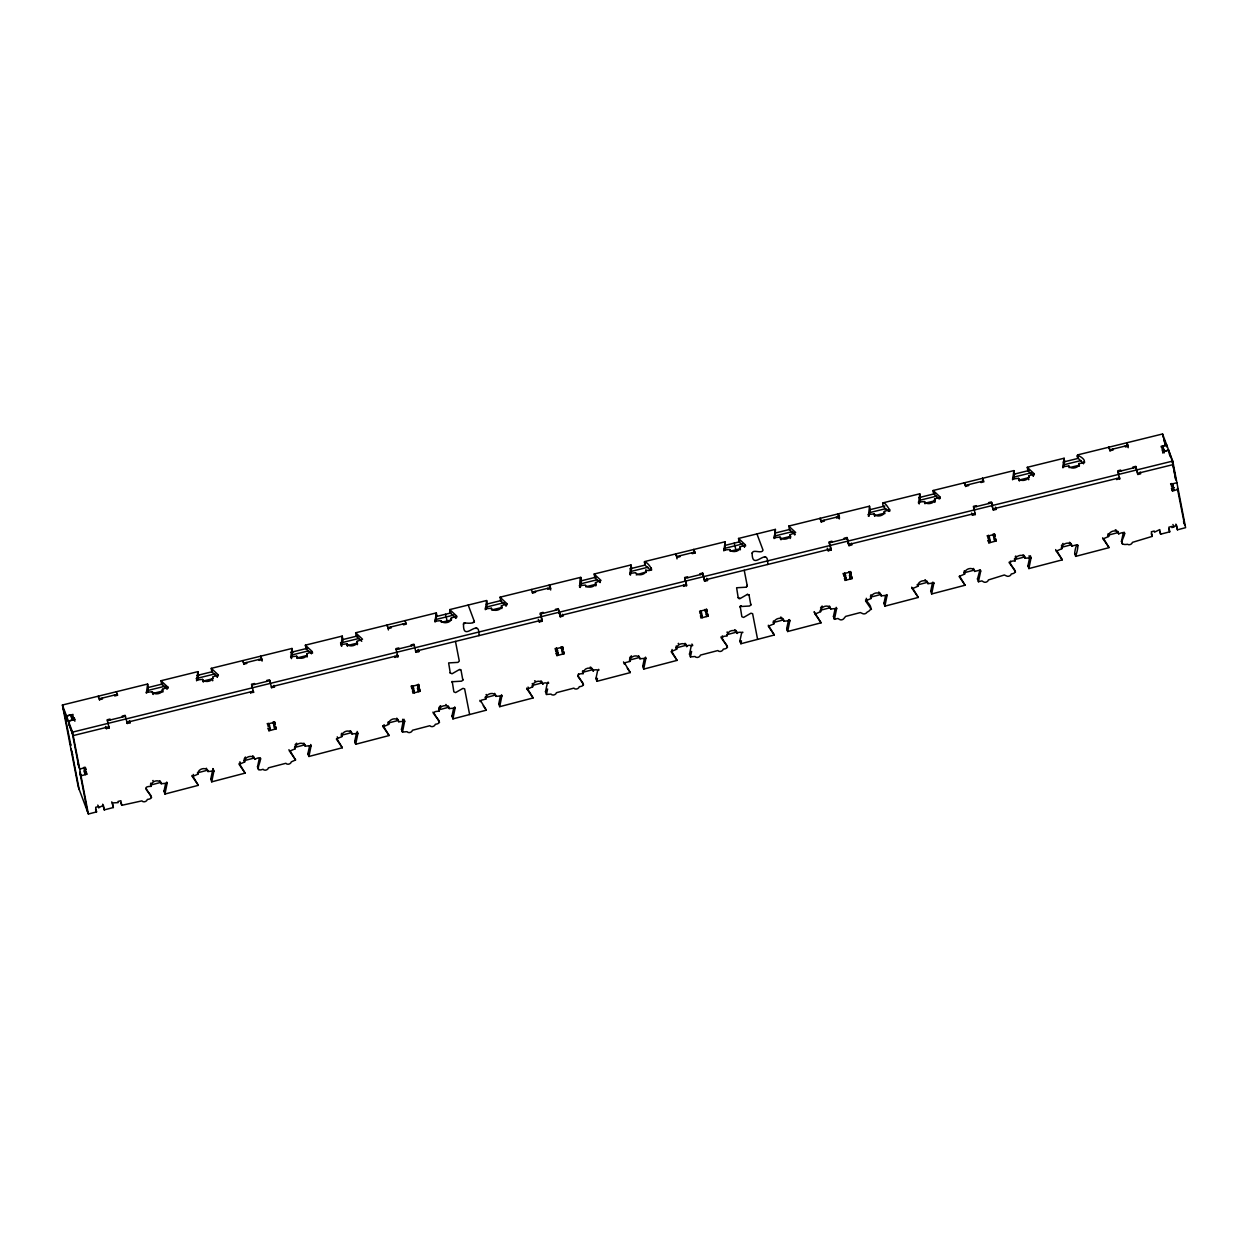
<?xml version="1.0" encoding="UTF-8"?>
<svg xmlns="http://www.w3.org/2000/svg" width="1248" height="1248" viewBox="0 0 1248 1248"><rect width="100%" height="100%" fill="white"/><g stroke="black" fill="none" stroke-linecap="round" stroke-linejoin="round"><path stroke-width="1.5" d="M1013.626 479.17L1014.452 474.084M486.392 609.071L487.219 603.985M197.636 680.207L198.479 675.184M436.129 621.457L436.363 612.893L355.649 632.783L356.304 636.371L361.748 641.316M500.417 695.978L498.716 704.059M598.681 669.334C600.694 671.596 594.22 667.992 593.19 671.003A5.226 4.087 -20.5 0 0 585.577 669.053L583.518 671.221L583.112 673.639C567.668 673.811 592.426 685.246 579.29 686.712A2.98 2.324 -20.5 0 1 573.877 688.132L556.436 692.687A2.98 2.324 -20.5 0 1 551.008 694.091L546.468 694.481L547.591 688.974M595.92 678.694L597.62 670.613M741.624 633.032L739.908 640.848L740.891 643.734L774.306 635.014L768.331 625.248M165.656 783.338L163.956 791.419M930.68 591.318L932.615 582.208M290.082 750.875L295.558 759.954L291.314 761.873A2.98 2.324 -20.5 0 1 285.886 763.292L268.46 767.832A2.98 2.324 -20.5 0 1 263.032 769.252C250.318 774.025 268.928 752.014 254.764 759.33A5.226 4.072 -20.5 0 0 248.96 756.616A5.226 4.072 -20.5 0 0 244.686 761.951L239.132 764.4L245.123 773.12L211.708 781.841L213.907 770.983L207.995 771.529A5.226 4.072 -20.5 0 0 202.176 768.815A5.226 4.072 -20.5 0 0 197.917 774.166L192.364 776.599L198.338 785.335L164.939 794.04L163.956 791.076M383.136 725.774L389.111 735.54L355.696 744.26L354.697 741.39L356.616 732.701M403.198 721.344L401.497 729.44L402.48 732.061L407.02 731.671A2.98 2.324 -20.5 0 0 412.448 730.267L429.874 725.712A2.98 2.324 -20.5 0 0 435.302 724.292C448.344 722.576 423.743 711.344 439.124 711.22A5.226 4.072 -20.5 0 1 443.383 705.869A5.226 4.072 -20.5 0 1 449.202 708.583L455.13 708.022L452.915 718.895L486.33 710.174L483.272 705.76M835.162 608.618L833.446 616.434L834.444 619.32L837.923 618.462L839.514 619.445A2.98 2.324 -20.5 0 0 844.132 618.228L845.629 616.403L860.34 612.565L862.368 613.47A2.98 2.324 -20.5 0 0 866.986 612.269C873.35 609.196 871.073 605.779 865.55 599.867M959.587 576.139L965.063 585.234L931.663 593.954L933.863 583.081L927.95 583.643A5.226 4.072 -20.5 0 0 922.132 580.928A5.226 4.072 -20.5 0 0 917.873 586.264L912.319 588.713L918.294 597.433L884.894 606.154L887.094 595.28L881.182 595.842A5.226 4.072 -20.5 0 0 875.363 593.128A5.226 4.072 -20.5 0 0 871.104 598.478L865.55 600.912L871.478 609.476M1027.9 565.952L1029.6 557.872M1103.575 538.559L1109.051 547.654L1075.651 556.374C1080.581 541.211 1075.636 542.084 1074.668 553.738M868.967 516.344L870.121 509.777M919.23 503.958L920.369 497.328M1063.889 466.783L1064.138 458.234L1027.276 467.314L1027.915 470.902L1033.375 475.847M630.474 575.11L631.613 568.48M147.373 692.593L148.231 687.632M291.47 658.632L292.578 651.94M341.734 646.246L342.872 639.678M436.379 612.955L434.959 621.192L441.074 620.646A5.242 3.245 -9.6 0 0 447.252 622.471A5.242 3.245 -9.6 0 0 451.168 618.15L456.659 616.028L449.764 609.586L486.626 600.506L487.25 604.25M890.042 510.884C881.93 495.394 879.263 506.267 888.997 511.415M1064.154 458.297L1062.812 466.69L1068.834 465.988A5.226 3.229 -9.6 0 0 1075.027 467.797A5.226 3.229 -9.6 0 0 1078.943 463.492C1096.555 462.743 1063.67 446.129 1083.638 463.46M213.002 768.565L210.725 779.22M259.21 758.924L257.494 767.021M885.612 595.452L883.912 603.533M1056.806 550.774L1062.282 559.853L1028.882 568.573L1031.082 557.716L1025.17 558.262A5.226 4.072 -20.5 0 0 1019.351 555.547A5.226 4.072 -20.5 0 0 1015.092 560.898C999.788 561.101 1024.046 571.974 1011.27 573.971A2.98 2.324 -20.5 0 1 1006.356 575.89L1004.328 574.985L988.4 579.946A2.98 2.324 -20.5 0 1 983.502 581.864L981.911 580.882L978.432 581.74L980.71 571.069L979.867 570.289L977.449 579.119M1123.34 532.6L1121.437 541.538M309.644 745.758L307.928 753.589L308.927 756.475L342.326 747.755L336.352 739.019L341.905 736.585A5.226 4.072 -20.5 0 1 346.18 731.234A5.226 4.072 -20.5 0 1 351.983 733.949L357.911 733.403L355.696 744.26M453.632 708.193L451.932 716.274M788.611 619.788L786.677 628.649L787.675 631.519L821.075 622.814L815.1 614.078L820.654 611.645A5.226 4.072 -20.5 0 1 824.912 606.294A5.226 4.072 -20.5 0 1 830.731 609.008L836.644 608.447L834.444 619.32M547.186 683.779L545.485 691.86M644.405 658.398L642.704 666.479M691.174 646.199L689.473 654.28M527.608 688.88L533.099 697.96L499.684 706.68L501.899 695.822L495.971 696.368A5.226 4.072 -20.5 0 0 488.358 694.434L487.531 695.042A5.226 4.072 -20.5 0 0 485.893 699.005L481.322 700.222L480.355 701.657M742.841 632.19C744.073 633.313 738.067 630.958 737.194 633.422A5.226 4.087 -20.5 0 0 729.565 631.472L727.506 633.641L727.1 636.059C711.641 636.168 736.429 647.634 723.278 649.132A2.98 2.324 -20.5 0 1 717.865 650.551L700.424 655.106A2.98 2.324 -20.5 0 1 694.996 656.51L690.456 656.9L689.473 653.936M146.359 693.202L147.638 684.091L148.231 687.773M196.622 680.815L197.87 671.642L161.008 680.737L161.663 684.325L167.123 689.27M290.737 657.634L291.985 648.461L211.271 668.351L211.926 671.939L217.37 676.884M341.078 645.684L342.264 636.137L342.872 639.818M485.378 609.679L486.658 600.631M579.634 587.356C580.039 568.87 582.816 580.632 580.211 587.48M629.819 574.548L631.02 565.001L631.628 568.604M723.871 550.914L725.119 541.757L644.405 561.631L645.06 565.235L650.504 570.164M724.885 550.306L725.119 541.757M774.134 538.543L775.398 529.433L775.148 537.919M868.39 516.22L869.513 506.251L870.121 509.917M918.575 503.396L919.76 493.802L882.898 502.882M1012.612 479.778L1013.875 470.605L933.161 490.495L933.8 494.083L939.26 499.028M752.263 553.363C752.466 548.558 761.764 554.362 763.043 550.181L756.943 533.91M597.464 678.382L596.903 681.314L630.318 672.594L624.827 663.515M741.468 640.817L740.891 643.734M120.775 802.698L121.758 805.319L141.898 800.873A2.98 2.324 -20.5 0 0 147.326 799.453C160.508 797.893 135.72 786.443 151.148 786.365A5.226 4.072 -20.5 0 1 155.407 781.03A5.226 4.072 -20.5 0 1 161.226 783.728L167.138 783.182L164.939 794.04M295.542 759.876L289.583 751.234L295.136 748.784A5.226 4.072 -20.5 0 1 299.395 743.449A5.226 4.072 -20.5 0 1 305.214 746.164L311.126 745.602L308.927 756.475M389.08 735.462L383.12 726.82L388.674 724.37A5.226 4.072 -20.5 0 1 392.948 719.035A5.226 4.072 -20.5 0 1 398.767 721.75L404.68 721.188L402.48 732.061M624.359 664.076L625.31 662.641L629.897 661.424A5.226 4.072 -20.5 0 1 631.519 657.462L632.346 656.854A5.226 4.072 -20.5 0 1 639.959 658.788L645.887 658.242L643.687 669.1L677.087 660.379L671.112 651.659L676.666 649.225A5.226 4.072 -20.5 0 1 680.924 643.874A5.226 4.072 -20.5 0 1 686.743 646.589C688.397 643.157 695.058 648.071 691.907 644.046M691.595 651.394L690.456 656.9M774.259 634.858L768.331 626.278L773.885 623.844A5.226 4.072 -20.5 0 1 778.144 618.509A5.226 4.072 -20.5 0 1 783.962 621.223L789.875 620.662L787.675 631.519M1109.004 547.482L1103.076 538.918L1108.63 536.484A5.226 4.072 -20.5 0 1 1112.904 531.133A5.226 4.072 -20.5 0 1 1118.707 533.848C1133.964 527.639 1112.795 546.702 1127.49 544.284A2.98 2.324 -20.5 0 0 1132.404 542.365L1152.247 536.375L1151.358 531.773L1154.228 531.024L1154.462 532.178L1159.751 529.589L1160.64 534.191L1169.735 531.82L1168.861 527.202L1171.732 526.453L1171.95 527.608L1176.552 525.205L1177.441 529.807L1185.6 527.67L1172.73 461.074L1162.574 433.976L1077.523 454.927M757.598 639.366L752.622 613.704L750.953 613.205L743.59 617.448L741.842 616.699L740.236 606.559L749.564 606.013L750.828 605.015L749.003 594.906L747.334 594.407L739.97 598.65L738.098 597.574M469.622 714.527L464.63 688.865L462.977 688.366L455.598 692.593L453.851 691.844L452.26 681.72L461.588 681.174L462.836 680.176L461.011 670.067L459.358 669.568L451.979 673.811L450.107 672.734M462.836 680.176L462.774 679.286M740.033 607.121L740.111 606.232M450.325 673.312L448.64 662.922L457.969 662.376L459.295 661.097L455.473 641.41M452.057 682.282L452.135 681.392M889.762 509.496L884.302 511.446A5.195 3.214 -9.6 0 1 880.433 515.72A5.195 3.214 -9.6 0 1 874.271 513.926L868.093 514.488M465.052 623.22C461.214 621.972 473.32 625.045 474.287 621.317L468.203 605.046M629.6 658.117L629.803 657.696A5.148 4.025 -20.5 0 1 630.334 656.885M750.688 605.296L750.75 604.141M463.757 623.236L463.507 624.515M463.57 623.423C462.431 644.701 479.903 615.42 478.936 635.622M744.229 570.258L747.271 585.936L745.945 587.215L736.616 587.761L738.223 597.901M746.6 586.95L747.131 585.343M740.438 606.31L741.359 605.842M752.154 552.724C751.873 573.113 768.565 544.424 767.676 564.486M548.075 682.063C550.711 685.261 544.066 680.862 542.755 684.169A5.226 4.072 -20.5 0 0 536.936 681.455A5.226 4.072 -20.5 0 0 532.678 686.79L527.124 689.239L533.083 697.882M979.306 570.258L974.719 571.428A5.226 4.072 -20.5 0 0 968.9 568.714A5.226 4.072 -20.5 0 0 964.642 574.064L959.088 576.498L965.047 585.14M1076.525 544.877L1071.938 546.062A5.226 4.072 -20.5 0 0 1066.12 543.348A5.226 4.072 -20.5 0 0 1061.861 548.683L1056.307 551.132L1062.266 559.775M773.978 537.67L780.078 537.124A5.226 3.229 -9.6 0 0 786.271 538.933A5.226 3.229 -9.6 0 0 790.187 534.628L795.662 532.506L788.798 526.126L789.438 529.667L794.882 534.596M918.356 502.102L924.456 501.556L925.938 503.038A5.242 3.245 -9.6 0 0 932.053 502.882A5.242 3.245 -9.6 0 0 934.565 499.06L940.04 496.922L933.161 490.495M1012.471 478.92L1018.571 478.358A5.226 3.229 -9.6 0 0 1024.764 480.184A5.226 3.229 -9.6 0 0 1028.68 475.878L1034.155 473.741L1027.276 467.314M595.967 584.844A5.242 3.245 -9.6 0 0 595.842 584.314L595.546 582.582L601.037 580.46L594.173 574.08L594.797 577.606L600.241 582.551M629.694 573.394L635.7 572.692A5.242 3.245 -9.6 0 0 639.366 574.735A5.242 3.245 -9.6 0 0 644.514 573.3L645.138 572.723A5.242 3.245 -9.6 0 0 645.809 570.196C659.194 573.144 642.002 556.811 644.857 563.612M485.222 608.806L491.322 608.26A5.226 3.229 -9.6 0 0 495.019 610.303A5.226 3.229 -9.6 0 0 500.136 608.868L500.76 608.306A5.226 3.229 -9.6 0 0 501.431 605.779L506.922 603.642L500.058 597.262L500.682 600.803L506.126 605.732M723.715 550.056L729.815 549.51A5.242 3.245 -9.6 0 0 736.008 551.32A5.242 3.245 -9.6 0 0 739.924 547.014L745.399 544.877L738.52 538.45L775.382 529.37M146.219 692.328L152.318 691.782A5.242 3.245 -9.6 0 0 158.496 693.607A5.242 3.245 -9.6 0 0 162.427 689.302L167.903 687.164L161.039 680.8M196.482 679.957L202.582 679.396A5.242 3.245 -9.6 0 0 208.759 681.236A5.195 3.214 -9.6 0 0 212.472 678.818A5.242 3.245 -9.6 0 0 212.675 676.915L218.166 674.778L211.271 668.351M296.712 656.214A5.21 3.229 -9.6 0 0 302.905 658.024A5.21 3.229 -9.6 0 0 306.79 653.734L312.281 651.596L305.417 645.216L306.041 648.757L311.501 653.687M340.938 644.53L346.96 643.828A5.21 3.229 -9.6 0 0 353.168 645.637A5.21 3.229 -9.6 0 0 357.053 641.347L362.544 639.21L355.68 632.845M473.086 622.58L474.287 621.317L474.349 622.19M121.758 805.319L120.869 800.717L117.983 801.466L118.201 802.62L112.46 802.916L113.35 807.518L104.255 809.89L103.366 805.288L98.764 807.69L98.545 806.536L95.675 807.3L96.548 811.902L88.39 814.024L73.211 735.587L69.014 724.604L68.422 721.126L72.774 719.924L70.871 714.823L66.55 715.946L67.111 719.503M1162.652 449.14L1163.308 450.887L1162.418 446.285L1166.74 445.162M83.491 767.614L84.926 767.239L85.909 769.876L84.474 770.25M1170.593 483.896L1172.044 483.522L1173.026 486.143L1171.576 486.533L1171.139 484.224L1176.895 482.726M267.119 723.731L268.57 723.356L269.552 725.977L268.102 726.352L267.665 724.043L274.856 722.171L275.309 724.464L273.858 724.838L272.875 722.218L274.326 721.843L275.309 724.464M556.546 648.196L555.11 648.57L556.093 651.191L557.528 650.816L556.546 648.196L556.951 650.302L555.516 650.676M848.843 571.912L850.278 571.522L851.261 574.158L849.826 574.532M987.074 535.829L988.51 535.454L989.492 538.075L988.057 538.45L987.62 536.156L994.812 534.269L995.249 536.578L993.814 536.952L992.831 534.331L994.266 533.957L995.249 536.578M1174.337 487.562L1171.451 488.311L1172.434 490.932L1178.206 489.434M84.88 772.356L86.315 771.982L86.767 774.275L80.995 775.788L79.685 772.294L80.465 775.46M1173.432 488.264L1171.981 488.639L1172.434 490.932M705.26 611.598L706.696 611.224M412.09 688.771L413.54 688.397L412.558 685.776L411.107 686.15L412.09 688.771L411.653 686.462L418.844 684.59L419.297 686.884L417.862 687.258M556.093 651.191L555.641 648.882L562.848 647.01L563.285 649.303L561.85 649.693L560.867 647.057M700.534 610.615L701.516 613.236L700.081 613.61L699.629 611.302L706.836 609.43L707.273 611.723L705.838 612.113L704.855 609.476M843.086 573.409L844.069 576.03L845.504 575.656L844.522 573.035M269.958 728.083L268.507 728.458L268.96 730.751L276.151 728.879L275.714 726.586L274.264 726.96M413.946 690.503L412.495 690.877L412.948 693.186L420.139 691.298L419.702 689.005L418.267 689.38M557.934 652.922L556.499 653.297L556.936 655.606L564.127 653.718L563.69 651.425L562.255 651.799M701.922 615.342L700.487 615.716L700.924 618.025L708.131 616.138L707.678 613.844L706.243 614.219M845.91 577.762L844.475 578.136L844.912 580.445L852.119 578.557L851.666 576.264L850.231 576.638M989.898 540.181L988.463 540.556L988.9 542.864L996.107 540.977L995.654 538.684L994.219 539.058M151.148 786.365L150.649 785.054L160.727 782.418L161.226 783.728M207.995 771.529L207.511 770.219L197.434 772.855L197.917 774.166M244.686 761.951L244.202 760.64L254.28 758.02L254.764 759.33M295.136 748.784L294.653 747.474L304.73 744.853L305.214 746.164M341.905 736.585L341.422 735.275L351.499 732.638L351.983 733.949M388.674 724.37L388.19 723.06L398.268 720.439L398.767 721.75M449.202 708.583L448.718 707.273L438.641 709.894L439.124 711.22M485.893 699.005L485.41 697.694L495.487 695.058L495.971 696.368M542.755 684.169L542.256 682.859L532.178 685.48L532.678 686.79M583.112 673.639L582.629 672.313L592.706 669.692L593.19 671.003M639.974 658.788L639.475 657.478L629.398 660.114L629.897 661.424M686.743 646.589L686.244 645.278L676.166 647.899L676.666 649.225M726.617 634.748L736.694 632.112L737.194 633.422M773.885 623.844L773.386 622.534L783.463 619.897L783.962 621.223M830.731 609.008L830.248 607.698L820.154 610.334L820.654 611.645M871.104 598.478L870.605 597.168L880.682 594.532L881.182 595.842M917.873 586.264L917.374 584.953L927.451 582.332L927.95 583.643M964.642 574.064L964.158 572.754L974.236 570.118L974.719 571.428M1015.092 560.898L1014.593 559.588L1024.67 556.951L1025.17 558.262M1071.938 546.062L1071.455 544.752L1061.362 547.373L1061.861 548.683M1108.63 536.484L1108.146 535.174L1118.224 532.537L1118.707 533.848M704.356 578.417L704.621 581.225L707.507 580.507L707.054 578.698M559.65 613.33L558.48 609.539L540.431 613.985L542.194 621.239L539.308 621.956L538.325 619.336M88.39 814.024L78.25 786.926L62.4 705.026L147.607 684.029M305.386 645.154L342.248 636.074M500.027 597.199L580.741 577.325M594.142 574.018L631.004 564.938M788.783 526.063L869.497 506.173M117.312 694.356L99.263 698.802L99.466 699.972M405.99 623.236L388.019 627.666L388.409 629.975M550.68 590.008L550.29 587.683L532.319 592.114L532.522 593.268M675.839 555.095L675.636 553.94L676.619 556.561L694.668 552.115L694.855 553.27M820.014 518.372L820.997 520.993L839.046 516.547L839.436 518.856M964.595 483.959L964.392 482.804L965.375 485.425L983.424 480.979L982.441 478.358M1108.77 447.236L1109.753 449.857L1127.802 445.411L1128.192 447.72M148.06 687.539L163.129 683.826M197.044 675.464L212.113 671.752M290.55 652.439L307.507 648.258M343.294 639.444L358.363 635.731M436.207 616.543L451.027 612.893M486.314 604.204L501.181 600.538M581.038 580.866L596.107 577.153M630.022 568.792L645.091 565.079M724.963 545.407L739.783 541.757M775.039 533.068L789.89 529.417M869.794 509.73L884.863 506.017M918.778 497.656L935.719 493.475M1014.172 474.146L1029.241 470.434M1063.14 462.088L1078.225 458.375M147.155 690.628L166 685.979M196.139 678.553L214.968 673.92M291.533 655.06L308.49 650.879M340.517 642.985L359.346 638.352M435.349 619.616L453.866 615.061M485.441 607.277L504.02 602.706M580.133 583.955L597.09 579.774M631.004 571.428L647.946 567.247M724.09 548.48L742.622 543.925M774.166 536.141L792.73 531.57M868.889 512.803L885.846 508.638M919.745 500.276L936.702 496.096M1013.267 477.235L1032.112 472.602M1064.123 464.708L1081.08 460.528M162.427 689.302L162.708 691.033L152.615 693.514L152.318 691.782M202.582 679.396L202.878 681.143L212.971 678.647M290.597 656.76L296.696 656.214L296.993 657.946L307.086 655.465L306.79 653.718M357.053 641.347L357.349 643.079L347.24 645.575L346.96 643.828M443.04 621.972L451.464 619.897L451.168 618.15M501.431 605.779L501.727 607.511L491.618 609.991L491.322 608.26M585.733 586.81L595.842 584.314M645.809 570.196L646.105 571.943L636.262 574.907M739.924 547.014L740.22 548.746L730.111 551.242L729.815 549.51M790.187 534.628L790.483 536.375L780.374 538.855L780.078 537.124M874.193 513.926L874.489 515.674L884.598 513.178L884.302 511.446M924.456 501.556L924.752 503.287L934.861 500.791L934.565 499.06M1018.571 478.358L1018.867 480.106L1028.976 477.61L1028.68 475.878M1070.815 467.298L1079.239 465.223L1078.943 463.492M1166.693 444.974L1161.092 446.363L1161.748 448.11L1163.183 447.751L1164.368 452.821M72.821 720.002L73.008 714.433L66.518 716.024L67.439 720.548L62.993 708.49M72.166 718.255L73.601 717.896M69.342 725.65L68.453 721.048L74.927 719.519L72.228 716.524M1162.933 453.18L1162.34 449.701L1163.791 449.358M832.213 542.1L831.886 541.226L829 541.944L830.903 548.902L704.574 580.024L702.671 573.066L699.785 573.768L700.112 574.642M107.437 720.673L125.486 716.227M396.193 649.522L414.242 645.076L414.43 646.23M704.621 581.225L702.842 573.971L684.809 578.417L686.182 583.362M851.432 543.13L851.885 544.939L848.999 545.657L847.22 538.403L829.327 542.818L829.53 543.972M995.81 507.562L996.263 509.371L993.377 510.089L991.598 502.835L973.565 507.281L975.328 514.535L972.442 515.237L971.615 513.053M1118.13 472.867L1117.943 471.713L1135.976 467.267L1137.755 474.521L1140.641 473.803L1140.188 471.994M62.4 705.026L72.54 732.124L1172.73 461.074M109.013 726.757L73.133 735.602L72.54 732.124M127.062 722.311L253.391 691.189M271.44 686.743L397.769 655.621M415.818 651.175L542.147 620.053L540.244 613.08L543.13 612.362L543.457 613.236M975.281 513.334L848.952 544.456L847.049 537.498L844.163 538.2L844.49 539.074M993.314 508.888L1119.659 477.766M105.503 726.445L106.314 728.629L109.216 727.912L107.125 719.784L110.011 719.082L110.339 719.956M126.766 722.155L127.249 723.466L130.135 722.764L129.698 720.954M250.536 692.624L253.578 692.344L251.503 684.216L254.389 683.514L254.717 684.388M271.471 687.461L274.513 687.196L274.076 685.37M394.914 657.056L397.956 656.776L395.866 648.648L398.767 647.93L399.095 648.804M415.522 651.019L416.005 652.33L418.891 651.612L418.454 649.802M827.221 548.153L828.204 550.774L831.09 550.072L830.31 545.438M1116.648 479.232L1119.706 478.951L1117.943 471.713M558.87 611.863L559.978 614M683.514 585.952L686.572 585.671L686.369 584.516M559.744 615.482L560.243 616.793L563.129 616.091L562.692 614.266M747.334 594.407L749.003 594.906M459.701 669.49L460.621 669.661M764.572 556.811L765.632 557.201M738.972 598.666L739.846 598.322M476.876 628.352L475.55 628.399M685.012 643.282L685.339 643.578A5.257 4.103 -20.5 0 1 685.838 644.218M541.008 680.862L541.336 681.158A5.257 4.103 -20.5 0 1 542.256 682.859M744.619 546.983L739.206 542.1L738.52 538.45M455.863 618.119L450.466 613.236L449.764 609.586M1010.022 562.973L1015.513 572.068M912.319 587.668L918.294 597.433M722.046 638.134L727.537 647.228M671.596 651.3L677.087 660.379M627.276 668.179L630.287 672.516M578.058 675.714L583.534 684.793M434.07 713.294L439.546 722.374M336.851 738.66L342.326 747.755M239.148 763.355L245.123 773.12M192.863 776.24L198.338 785.335M146.078 788.44L151.57 797.534M480.839 701.08L486.33 710.174M434.959 621.192L435.115 622.066M579.337 585.624L585.437 585.078A5.226 3.229 -9.6 0 0 587.73 586.872L588.635 587.059A5.226 3.229 -9.6 0 0 595.327 584.501L595.546 582.582M1163.76 439.015L1166.755 446.862M1162.418 446.285L1164.322 451.386L1168.643 450.263L1169.532 454.865M1177.332 488.233L1184.617 525.049M1162.34 449.701L1162.996 451.448L1168.612 450.076L1173.37 464.537L1137.692 473.32L1135.805 466.346L1132.903 467.064L1133.231 467.938M1172.558 487.063L1173.869 490.558L1172.574 483.85M1183.494 521.664L1184.149 523.411M1177.441 529.807L1175.866 524.113M1172.917 524.472L1173.9 527.108M1168.752 529.183L1169.735 531.82M1127.006 443.945L1126.819 442.79L1128.27 446.238L1125.384 446.956L1125.056 446.082M1126.819 442.79L1127.802 445.411M1159.657 531.57L1160.64 534.191M1151.264 533.754L1152.247 536.375M1112.779 449.108L1113.107 449.982L1110.221 450.684L1108.91 447.19M1120.969 470.964L1120.642 470.09L1117.756 470.792L1119.066 474.302M1119.05 477.204L1119.706 478.951M1124.198 532.194L1124.698 533.504M1121.437 541.195L1122.42 544.159M1102.608 537.826L1102.936 538.699M1077.586 544.83L1077.913 545.704M1074.668 553.394L1075.651 556.374M1055.668 549.588L1056.151 550.898M1030.333 555.719L1031.144 557.918M1028.992 555.828L1029.319 556.702M1027.9 565.609L1028.882 568.573M995.436 507.187L996.263 509.371M982.582 478.312L983.892 481.822L981.006 482.524L980.678 481.65M992.737 505.424L991.427 501.93L988.541 502.632L988.868 503.506M992.878 508.778L993.377 510.089M1010.443 561.148L1010.771 562.021M1009.055 562.24L1009.382 563.113M995.124 538.356L996.107 540.977M989.04 538.996L990.35 542.49L989.056 535.766M968.401 484.676L968.729 485.55L965.843 486.268L964.548 482.758M976.591 506.532L976.264 505.658L973.378 506.36L974.688 509.87M987.917 540.244L988.9 542.864M975 513.661L975.328 514.535M980.21 569.759L980.71 571.069M977.449 578.776L978.432 581.74M933.598 582.41L933.925 583.284M930.68 590.975L931.663 593.954M911.68 587.168L912.163 588.479M886.829 594.61L887.156 595.499M883.896 603.19L884.894 606.154M839.046 516.547L838.063 513.926L838.25 515.081M848.016 543.036L848.999 545.657M836.3 517.218L836.628 518.092L839.514 517.39L838.204 513.895L838.796 517.358M866.284 598.291L866.783 599.602M851.136 575.936L852.119 578.557M849.373 575.437L850.668 578.932L849.389 572.224M824.039 520.244L824.366 521.118L821.48 521.836L820.17 518.341M845.052 576.576L846.362 580.07L845.068 573.347M830.435 548.309L831.09 550.072M836.222 607.339L836.706 608.65M833.461 616.356L834.272 618.54M821.075 622.814L814.133 611.676L814.944 613.86M789.454 619.554L789.937 620.864M786.692 628.555L787.504 630.739M734.214 543.13L736.164 550.898M739.908 640.77L740.735 642.954M706.68 578.323L707.507 580.507M693.826 549.463L695.136 552.958L692.25 553.66L691.922 552.786M693.685 549.494L694.668 552.115M722.296 635.872L722.795 637.182M720.907 636.964L721.406 638.274M706.29 609.102L707.273 611.723M707.148 613.517L708.131 616.138M679.661 555.812L679.988 556.686L677.102 557.404L675.792 553.909M687.835 577.668L687.508 576.794L684.622 577.512L686.525 584.47L560.196 615.607L558.886 612.097M701.048 614.141L702.359 617.651L701.08 610.927M685.76 583.487L686.572 585.671M672.017 649.475L672.344 650.348M645.466 657.134L645.949 658.445M642.689 666.136L643.687 669.1M623.532 661.892L624.187 663.64M595.92 678.35L596.903 681.314M549.463 585.031L550.758 588.526L547.872 589.243L547.544 588.37M550.29 587.683L549.307 585.062L549.697 587.371M555.734 610.225L555.407 609.352L558.293 608.634L560.243 616.793M578.464 673.889L578.791 674.762M562.302 646.682L563.285 649.303M563.16 651.097L564.127 653.718M535.283 591.38L535.61 592.254L532.724 592.972L531.336 589.493M557.06 651.721L558.371 655.231L557.076 648.508M555.953 652.969L556.936 655.606M541.538 619.492L542.194 621.239M545.485 691.517L546.468 694.481M528.029 687.055L528.356 687.929M526.64 688.147L526.968 689.021M501.462 694.715L501.961 696.025M498.701 703.716L499.684 706.68M479.872 700.346L480.199 701.22M445.458 614.266L447.439 622.19M454.693 706.914L455.192 708.224M451.932 715.931L452.915 718.895M418.08 649.428L418.891 651.612M405.007 620.615L406.396 624.094L403.51 624.811L403.182 623.938M411.356 645.793L411.029 644.92L413.915 644.202L416.005 652.33M432.931 712.124L433.43 713.435M418.314 684.263L419.297 686.884M419.156 688.678L420.139 691.298M417.394 688.178L418.704 691.673L417.409 684.965M390.905 626.948L391.232 627.838L388.346 628.54L387.036 625.045L387.239 626.2M397.145 654.592L397.956 656.776M403.931 719.207L404.742 721.391M402.589 719.3L402.917 720.19M401.482 729.097L402.308 731.281M384.041 724.636L384.368 725.509M382.652 725.712L382.98 726.601M357.146 731.422L357.973 733.606M354.713 741.296L355.54 743.48M337.256 736.835L337.584 737.708M310.705 744.494L311.189 745.805M307.944 753.511L308.755 755.695M258.804 659.506L259.132 660.379L262.018 659.662L260.707 656.167L260.894 657.322M266.978 681.361L266.651 680.488L269.537 679.77L271.627 687.898M288.943 749.689L289.427 751.015M275.168 726.258L276.151 728.879M246.527 662.532L246.854 663.406L243.968 664.108L242.658 660.613L242.861 661.768M267.977 728.13L268.96 730.751M252.938 690.596L253.578 692.344M260.426 758.098L260.754 758.971M257.494 766.662L258.476 769.642M239.881 761.779L240.365 763.09M213.158 769.002L213.985 771.186M210.725 778.877L211.708 781.841M193.268 774.415L193.596 775.289M191.896 775.507L192.223 776.381M166.717 782.075L167.201 783.385M129.324 720.58L130.135 722.764M116.329 691.735L117.64 695.23L114.754 695.947L114.426 695.074M122.6 716.929L122.273 716.056L125.159 715.338L127.249 723.466M102.149 698.1L102.476 698.974L99.59 699.676L98.28 696.181L98.483 697.336M108.888 727.038L109.216 727.912M113.35 807.518L111.774 801.824M104.255 809.89L102.679 804.196M64.069 711.017L66.784 718.801M72.259 732.872L69.779 726.258L69.997 727.397M85.784 771.654L86.767 774.275M97.781 805.069L98.764 807.69M84.006 771.155L85.316 774.649L84.022 767.941M95.566 809.281L96.548 811.902M70.091 742.295L70.418 743.168M78.281 764.15L77.953 763.277L79.7 769.08L85.472 767.567L85.909 769.876M69.56 741.967L70.871 745.462L64.038 711.095M70.855 748.675L72.166 752.185M72.275 753.605L72.602 754.478M1172.387 461.916L1175.912 480.106M1164.197 440.06L1165.258 445.505M1172.449 462.088L1175.585 479.216M1169.969 455.458L1170.187 456.612M1164.259 440.232L1165.273 445.474M993.377 534.643L994.672 541.351M988.51 535.454L988.915 537.56M851.261 574.158L850.824 571.849L843.617 573.721L844.069 576.03M705.385 609.804L706.68 616.512M561.397 647.384L562.692 654.092M413.088 686.088L414.383 692.796L413.072 689.302L413.525 691.61M273.421 722.545L274.716 729.253M269.1 723.668L270.395 730.376M70.871 714.823L71.464 717.896M72.228 732.95L78.718 766.444M80.028 773.167L87.376 811.418M71.838 751.296L79.201 789.563M683.483 585.218L683.686 586.388M539.105 620.802L539.308 621.956M1109.753 449.857L1109.956 451.012M965.375 485.425L965.578 486.58M838.453 516.235L838.843 518.56M820.997 520.993L821.2 522.148M702.842 573.971L703.045 575.125M676.619 556.561L677.009 558.886M559.853 614.484L560.04 615.638M540.431 613.985L540.618 615.155M262.08 661.112L261.69 658.788L243.641 663.234L243.844 664.388M1162.574 433.976L1163.167 437.44M1163.183 447.751L1163.776 451.214M1135.976 467.267L1136.179 468.421M1116.617 478.514L1116.82 479.669M1084.465 461.635L1084.606 462.493M1083.264 462.431L1083.482 463.726M1077.679 455.161L1078.132 457.766M1068.834 465.988L1069.13 467.719M1064.45 460.231L1064.747 461.963M1062.734 466.534L1062.953 467.828M1034.202 474.006L1034.342 474.88M1033.001 474.802L1033.235 476.112M1013.875 470.605L1014.499 474.349M991.598 502.835L991.801 503.989M992.004 505.144L992.394 507.468M972.239 514.082L972.442 515.237M940.087 497.203L940.306 498.498M933.317 490.729L933.894 494.208M919.76 493.802L920.384 497.468M888.638 510.385L888.779 511.243M847.22 538.403L847.423 539.557M828.017 549.619L828.204 550.774M794.524 533.567L794.742 534.862M745.446 545.158L745.586 546.016M744.26 545.953L744.401 546.811M738.816 539.557L739.112 541.289M702.671 573.066L703.264 576.529M651.253 567.902L651.628 570.071M599.882 581.521L600.023 582.379M506.953 603.907L507.094 604.781M505.768 604.703L505.986 606.013M456.69 616.294L456.846 617.167M455.504 617.089L455.723 618.384M450.06 610.693L450.356 612.425M441.074 620.646L441.371 622.378M436.55 614.032L436.987 616.559M394.883 656.323L395.07 657.493M312.312 651.862L312.546 653.156M311.126 652.657L311.267 653.531M305.542 645.388L305.978 647.993M291.985 648.461L292.609 652.205M270.052 681.814L269.864 680.644L251.815 685.09L252.018 686.26M250.505 691.907L250.692 693.061M218.197 675.043L218.353 675.917M217.012 675.839L217.23 677.149M211.583 669.458L211.864 671.19M197.87 671.642L198.494 675.386M167.872 686.993L168.09 688.303M106.127 727.475L106.314 728.629M74.272 717.772L74.864 721.25M160.508 781.716A5.226 4.072 -20.5 0 1 160.727 782.418M150.649 785.054A5.226 4.072 -20.5 0 1 150.868 783.058M152.693 780.764A5.226 4.072 -20.5 0 1 153.114 780.484M159.806 780.718A5.226 4.072 -20.5 0 1 160.321 781.357M303.81 743.153A5.226 4.072 -20.5 0 1 304.73 744.853M294.637 747.474A5.226 4.072 -20.5 0 1 294.59 747.115M295.043 745.056A5.226 4.072 -20.5 0 1 295.573 744.245M296.275 743.512A5.226 4.072 -20.5 0 1 296.681 743.184M350.251 730.657A5.226 4.072 -20.5 0 1 351.499 732.638M341.422 735.275A5.226 4.072 -20.5 0 1 341.624 733.278M397.862 719.378A5.226 4.072 -20.5 0 1 398.268 720.439M388.19 723.06A5.226 4.072 -20.5 0 1 388.175 721.906M396.661 718.193A5.226 4.072 -20.5 0 1 397.348 718.739M448.079 705.884A5.226 4.072 -20.5 0 1 448.718 707.273M438.703 708.318A5.226 4.072 -20.5 0 1 439.28 707.07M439.889 706.29A5.226 4.072 -20.5 0 1 440.669 705.619M445.786 704.496A5.226 4.072 -20.5 0 1 446.254 704.636M252.658 755.773A5.226 4.072 -20.5 0 1 254.28 758.02M244.202 760.64A5.226 4.072 -20.5 0 1 244.592 758.222M245.123 757.411A5.226 4.072 -20.5 0 1 245.466 757.037M207.277 769.517A5.226 4.072 -20.5 0 1 207.511 770.219M206.263 768.238A5.226 4.072 -20.5 0 1 206.591 768.518M686.026 644.561A5.257 4.103 -20.5 0 1 686.244 645.278M676.12 647.915A5.257 4.103 -20.5 0 1 676.322 645.918M678.163 643.625A5.257 4.103 -20.5 0 1 678.584 643.328M631.036 656.152A5.242 4.103 -20.5 0 1 631.441 655.824M638.555 655.777A5.257 4.103 -20.5 0 1 639.475 657.478M592.067 668.304A5.242 4.087 -20.5 0 1 592.706 669.692M582.598 672.313A5.242 4.087 -20.5 0 1 582.582 671.174A5.101 3.978 -20.5 0 1 582.691 670.753M590.242 667.056A5.242 4.087 -20.5 0 1 591.084 667.446M736.055 630.724A5.242 4.087 -20.5 0 1 736.694 632.112M726.991 632.33A5.242 4.087 -20.5 0 1 727.225 631.909M734.666 629.647A5.242 4.087 -20.5 0 1 735.774 630.396M532.194 683.92A5.257 4.103 -20.5 0 1 532.334 683.498M534.596 680.909A5.257 4.103 -20.5 0 1 535.049 680.659M494.567 693.358A5.257 4.103 -20.5 0 1 495.487 695.058M485.347 697.71A5.257 4.103 -20.5 0 1 485.3 696.946M486.002 694.871A5.257 4.103 -20.5 0 1 486.283 694.465M1117.584 531.149A5.226 4.072 -20.5 0 1 1118.224 532.537M1108.146 535.174A5.226 4.072 -20.5 0 1 1108.208 533.598M1115.291 529.76A5.226 4.072 -20.5 0 1 1116.196 530.072M1070.815 543.348A5.226 4.072 -20.5 0 1 1071.455 544.752M1061.44 545.797A5.226 4.072 -20.5 0 1 1061.767 544.955M1062.625 543.769A5.226 4.072 -20.5 0 1 1063 543.41M1069.427 542.287A5.226 4.072 -20.5 0 1 1070.207 542.755M1024.265 555.89A5.226 4.072 -20.5 0 1 1024.67 556.951M1014.593 559.588A5.226 4.072 -20.5 0 1 1014.577 558.418M1015.232 556.748A5.226 4.072 -20.5 0 1 1015.856 555.968M1023.064 554.705A5.226 4.072 -20.5 0 1 1024.031 555.563M974.142 569.759A5.226 4.072 -20.5 0 1 974.236 570.118M964.158 572.754A5.226 4.072 -20.5 0 1 964.361 570.757M973.315 568.417A5.226 4.072 -20.5 0 1 974.002 569.4M926.812 580.928A5.226 4.072 -20.5 0 1 927.451 582.332M917.374 584.953A5.226 4.072 -20.5 0 1 917.327 584.594M924.986 579.68A5.226 4.072 -20.5 0 1 925.439 579.868M878.654 592.067A5.226 4.072 -20.5 0 1 880.682 594.532M870.605 597.168A5.226 4.072 -20.5 0 1 871.01 594.75M829.327 605.998A5.226 4.072 -20.5 0 1 830.248 607.698M820.56 607.916A5.226 4.072 -20.5 0 1 821.09 607.09M821.792 606.356A5.226 4.072 -20.5 0 1 822.198 606.044M782.824 618.509A5.226 4.072 -20.5 0 1 783.463 619.897M773.386 622.534A5.226 4.072 -20.5 0 1 773.464 620.958M780.53 617.136A5.226 4.072 -20.5 0 1 781.856 617.666M162.708 691.033A5.257 3.245 -9.6 0 1 162.817 692.094M153.208 694.465A5.257 3.245 -9.6 0 1 152.818 694.013M212.909 680.254A5.257 3.26 -9.6 0 1 212.612 680.784M203.455 682.063A5.257 3.26 -9.6 0 1 202.8 681.143M307.086 655.465A5.195 3.214 -9.6 0 1 307.024 657.072M297.305 658.429A5.195 3.214 -9.6 0 1 297.04 657.946M357.349 643.079A5.257 3.245 -9.6 0 1 357.287 644.686M347.459 646.074A5.257 3.245 -9.6 0 1 347.194 645.575M501.727 607.511A5.179 3.198 -9.6 0 1 501.821 608.572M595.936 585.374A5.242 3.245 -9.6 0 1 595.78 585.92M646.105 571.943A5.242 3.245 -9.6 0 1 646.23 572.458M740.22 548.746A5.242 3.245 -9.6 0 1 740.314 549.806M934.861 500.791A5.226 3.229 -9.6 0 1 934.799 502.398M925.002 503.771A5.226 3.229 -9.6 0 1 924.737 503.287M1028.914 479.216A5.226 3.229 -9.6 0 1 1028.617 479.747M1019.507 481.026A5.226 3.229 -9.6 0 1 1018.867 480.106M1079.239 465.223A5.226 3.229 -9.6 0 1 1079.333 466.284M790.483 536.375A5.226 3.229 -9.6 0 1 790.124 538.512M781.03 539.776A5.226 3.229 -9.6 0 1 780.64 539.339M874.754 516.157A5.226 3.229 -9.6 0 1 874.489 515.674M884.614 513.178A5.226 3.229 -9.6 0 1 884.723 513.692"/></g></svg>
